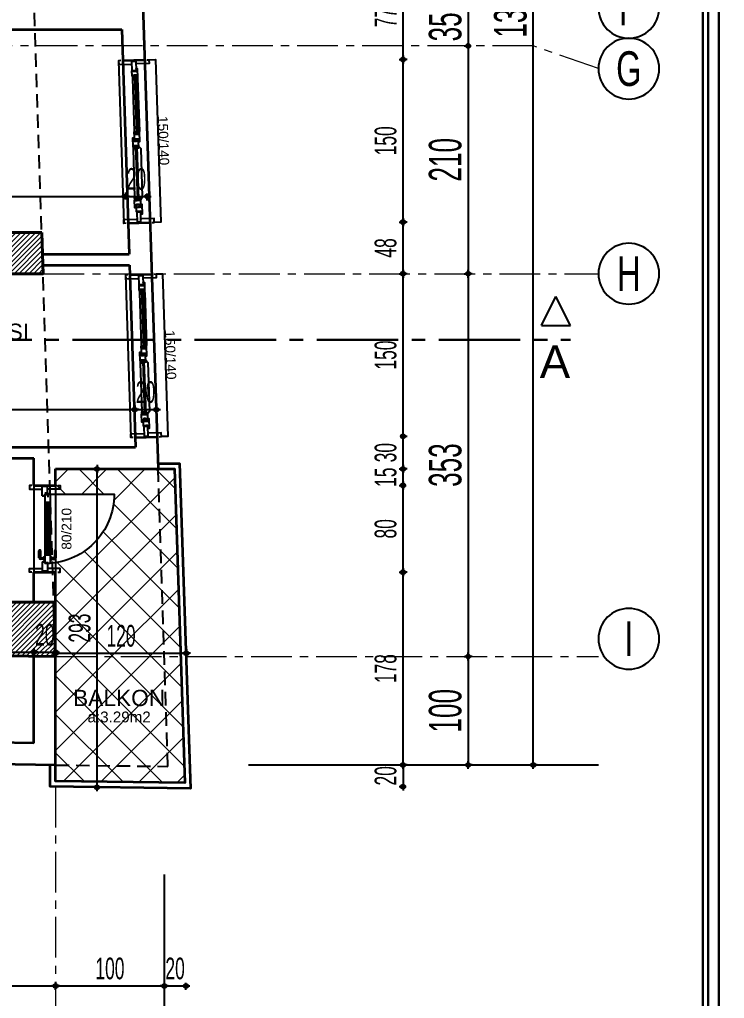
# Model space of a CAD drawing. Extents: x 386248 to 427517, y 4539405 to 4542296.
# Drawn here: x 397742 to 398391, y 4540018 to 4540920 of the extents above; entities that cross this region are included whole.
import ezdxf
from ezdxf.enums import TextEntityAlignment as Align

# ---------------------------------------------------------------- set-up
doc = ezdxf.new("R2010")
doc.units = 0
for name, pattern in [('CENTER', [2, 1.25, -0.25, 0.25, -0.25]), ('CENTER2', [1.125, 0.75, -0.125, 0.125, -0.125]), ('CENTERX2', [4, 2.5, -0.5, 0.5, -0.5]), ('DASHED2', [0.375, 0.25, -0.125]), ('DUZ', [0])]:
    doc.linetypes.add(name, pattern=pattern)
for name, color, linetype, lineweight in [('AKS', 251, 'CENTERX2', 20), ('AKS YAZISI', 4, 'Continuous', 25), ('ASIK', 3, 'Continuous', 20), ('DIŞ 2', 167, 'Continuous', 25), ('DUVAR', 4, 'Continuous', 35), ('GOR1', 51, 'Continuous', 25), ('kolon', 1, 'Continuous', 40), ('OLCU10', 2, 'Continuous', 25), ('tarama kolon', 8, 'Continuous', 13), ('tarama ıslak zemin', 216, 'Continuous', 9), ('YAZILAR', 1, 'Continuous', 30), ('ölçü20', 1, 'Continuous', 20)]:
    doc.layers.add(name, color=color, linetype=linetype, lineweight=lineweight)
for name, color, linetype in [('alan', 7, 'Continuous'), ('DIM', 7, 'Continuous'), ('duvar-kesim', 250, 'Continuous'), ('kapi', 16, 'Continuous'), ('kapi-yazi', 140, 'Continuous'), ('mahal', 7, 'Continuous'), ('penc-yazi', 7, 'Continuous'), ('pencere', 7, 'Continuous'), ('Standart', 7, 'Continuous'), ('Y-IMAR', 15, 'DUZ')]:
    doc.layers.add(name, color=color, linetype=linetype)
doc.styles.add('arial_1_18', font='arial.ttf', dxfattribs={"height": 0.2})
doc.styles.add('Dış Ölçü', font='', dxfattribs={"height": 12})
doc.styles.get("Standard").update_dxf_attribs({"font": 'arial.ttf'})
doc.styles.add('T', font='ISOt.shx', dxfattribs={"width": 0.6})
doc.styles.add('UNIV', font='', dxfattribs={"width": 0.7})
doc.styles.get('Dış Ölçü').set_extended_font_data('Arial')
doc.styles.get('UNIV').set_extended_font_data('Comic Sans MS')
doc.dimstyles.new('DOT2', dxfattribs={"dimtxt": 20, "dimasz": 0.7, "dimexe": 5, "dimexo": 5, "dimgap": 6, "dimtad": 1, "dimdec": 0, "dimdsep": 46, "dimtxsty": 'T', "dimblk1": 'SEL2', "dimblk2": 'SEL2', "dimsah": 1, "dimcen": 0, "dimse1": 1, "dimse2": 1, "dimclrd": 256, "dimclre": 256, "dimclrt": 256, "dimadec": 0, "dimazin": 0, "dimtfac": 1, "dimtdec": 0, "dimtix": 1, "dimtmove": 2, "dimatfit": 3, "dimldrblk": 'SEL2', "dimfxl": 1, "dimtolj": 1, "dimtzin": 0, "dimarcsym": 0})
pattern_1 = [(45, (170792.406, 4604203.09), (-17.6776695, 17.6776695), []), (135, (170792.406, 4604203.09), (-17.6776695, -17.6776695), [])]

# ---------------------------------------------------------------- blocks, each defined once
blk = doc.blocks.new('SEL2')
at = {"layer": 'OLCU10'}
for p, q in [((5.25, 0), (-5.25, 0)), ((0, 5.25), (0, -3.95))]:
    blk.add_line(p, q, dxfattribs=at)
blk.add_circle((0, 0), 2.75, dxfattribs=at)
blk = doc.blocks.new('*D2156')
at = {"layer": 'Defpoints', "color": 0}
for p in [(397754.78, 4540336.87), (397754.78, 4540316.5), (397378.73, 4540310.18)]:
    blk.add_point(p, dxfattribs=at)
at = {"layer": 'DIM', "lineweight": -2}
blk.add_line((397379.43, 4540336.87), (397754.08, 4540336.87), dxfattribs=at)
at = {"layer": 'DIM', "linetype": 'ByBlock', "lineweight": -2, "xscale": 0.7, "yscale": 0.7, "zscale": 0.7, "rotation": 180}
blk.add_blockref('SEL2', (397378.73, 4540336.87), dxfattribs=at)
at = {"layer": 'DIM', "linetype": 'ByBlock', "lineweight": -2, "xscale": 0.7, "yscale": 0.7, "zscale": 0.7}
blk.add_blockref('SEL2', (397754.78, 4540336.87), dxfattribs=at)
at = {"layer": 'DIM', "insert": (397566.76, 4540352.87), "char_height": 20, "attachment_point": 5, "style": 'T'}
blk.add_mtext('\\A1;376', dxfattribs=at)
blk = doc.blocks.new('*D2157')
at = {"layer": 'Defpoints', "color": 0}
for p in [(397774.78, 4540336.87), (397754.78, 4540316.5), (397774.78, 4540316.5)]:
    blk.add_point(p, dxfattribs=at)
at = {"layer": 'DIM', "lineweight": -2}
for p, q in [((397754.08, 4540336.87), (397753.38, 4540336.87)), ((397754.78, 4540336.87), (397774.78, 4540336.87)), ((397775.48, 4540336.87), (397776.18, 4540336.87))]:
    blk.add_line(p, q, dxfattribs=at)
at = {"layer": 'DIM', "linetype": 'ByBlock', "lineweight": -2, "xscale": 0.7, "yscale": 0.7, "zscale": 0.7}
blk.add_blockref('SEL2', (397754.78, 4540336.87), dxfattribs=at)
at = {"layer": 'DIM', "linetype": 'ByBlock', "lineweight": -2, "xscale": 0.7, "yscale": 0.7, "zscale": 0.7, "rotation": 180}
blk.add_blockref('SEL2', (397774.78, 4540336.87), dxfattribs=at)
at = {"layer": 'DIM', "insert": (397764.78, 4540352.87), "char_height": 20, "attachment_point": 5, "style": 'T'}
blk.add_mtext('\\A1;20', dxfattribs=at)
blk = doc.blocks.new('*D2191')
at = {"layer": 'Defpoints', "color": 0}
for p in [(397847.59, 4540560.48), (397847.59, 4540552.52), (397513.73, 4540525.76)]:
    blk.add_point(p, dxfattribs=at)
at = {"layer": 'DIM', "lineweight": -2}
blk.add_line((397514.43, 4540560.48), (397846.89, 4540560.48), dxfattribs=at)
at = {"layer": 'DIM', "linetype": 'ByBlock', "lineweight": -2, "xscale": 0.7, "yscale": 0.7, "zscale": 0.7, "rotation": 180}
blk.add_blockref('SEL2', (397513.73, 4540560.48), dxfattribs=at)
at = {"layer": 'DIM', "linetype": 'ByBlock', "lineweight": -2, "xscale": 0.7, "yscale": 0.7, "zscale": 0.7}
blk.add_blockref('SEL2', (397847.59, 4540560.48), dxfattribs=at)
at = {"layer": 'DIM', "insert": (397680.66, 4540576.48), "char_height": 20, "attachment_point": 5, "style": 'T'}
blk.add_mtext('\\A1;334', dxfattribs=at)
blk = doc.blocks.new('*D2192')
at = {"layer": 'Defpoints', "color": 0}
for p in [(397867.58, 4540560.48), (397847.59, 4540552.52), (397867.58, 4540553.17)]:
    blk.add_point(p, dxfattribs=at)
at = {"layer": 'DIM', "lineweight": -2}
for p, q in [((397846.89, 4540560.48), (397846.19, 4540560.48)), ((397847.59, 4540560.48), (397867.58, 4540560.48)), ((397868.28, 4540560.48), (397868.98, 4540560.48))]:
    blk.add_line(p, q, dxfattribs=at)
at = {"layer": 'DIM', "linetype": 'ByBlock', "lineweight": -2, "xscale": 0.7, "yscale": 0.7, "zscale": 0.7}
blk.add_blockref('SEL2', (397847.59, 4540560.48), dxfattribs=at)
at = {"layer": 'DIM', "linetype": 'ByBlock', "lineweight": -2, "xscale": 0.7, "yscale": 0.7, "zscale": 0.7, "rotation": 180}
blk.add_blockref('SEL2', (397867.58, 4540560.48), dxfattribs=at)
at = {"layer": 'DIM', "insert": (397857.58, 4540576.48), "char_height": 20, "attachment_point": 5, "style": 'T'}
blk.add_mtext('\\A1;20', dxfattribs=at)
blk = doc.blocks.new('*D2200')
at = {"layer": 'Defpoints', "color": 0}
for p in [(397895.25, 4540335.86), (397774.78, 4540316.5), (397895.25, 4540320.46)]:
    blk.add_point(p, dxfattribs=at)
at = {"layer": 'DIM', "lineweight": -2}
blk.add_line((397775.48, 4540335.86), (397894.55, 4540335.86), dxfattribs=at)
at = {"layer": 'DIM', "linetype": 'ByBlock', "lineweight": -2, "xscale": 0.7, "yscale": 0.7, "zscale": 0.7}
blk.add_blockref('SEL2', (397895.25, 4540335.86), dxfattribs=at)
at = {"layer": 'DIM', "linetype": 'ByBlock', "lineweight": -2, "xscale": 0.7, "yscale": 0.7, "zscale": 0.7, "rotation": 180}
blk.add_blockref('SEL2', (397774.78, 4540335.86), dxfattribs=at)
at = {"layer": 'DIM', "insert": (397835.01, 4540351.86), "char_height": 20, "attachment_point": 5, "style": 'T'}
blk.add_mtext('\\A1;120', dxfattribs=at)
blk = doc.blocks.new('*D2201')
at = {"layer": 'Defpoints', "color": 0}
for p in [(397812.96, 4540505.76), (397817.94, 4540505.76), (397817.94, 4540212.33)]:
    blk.add_point(p, dxfattribs=at)
at = {"layer": 'DIM', "lineweight": -2}
blk.add_line((397812.96, 4540213.03), (397812.96, 4540505.06), dxfattribs=at)
at = {"layer": 'DIM', "linetype": 'ByBlock', "lineweight": -2, "xscale": 0.7, "yscale": 0.7, "zscale": 0.7}
for p, rotation in [((397812.96, 4540505.76), 90), ((397812.96, 4540212.33), 270)]:
    blk.add_blockref('SEL2', p, dxfattribs=dict(at, rotation=rotation))
at = {"layer": 'DIM', "insert": (397796.96, 4540359.05), "char_height": 20, "attachment_point": 5, "rotation": 90, "style": 'T'}
blk.add_mtext('\\A1;293', dxfattribs=at)
blk = doc.blocks.new('fm-door1')
at = {"linetype": 'Continuous'}
for p, q in [((0, 2.5), (0, -2.5)), ((10, 2.5), (0, 2.5)), ((7.97, 3.18), (7.97, -0.03)), ((8.4, 2.76), (12.78, 2.76)), ((9, 5), (91, 5)), ((9, 5), (9, 3)), ((10, 3), (9, 3)), ((10, 3), (10, -0.5)), ((10, 3), (10, -0.5)), ((10, 0), (90, 0)), ((19, 5), (19, 0)), ((81, 5), (81, 0)), ((91, 3), (90, 3)), ((90, 3), (90, -0.5)), ((90, 2.5), (100, 2.5)), ((91, 5), (91, 3)), ((100, 2.5), (100, -2.5)), ((11, -2.5), (0, -2.5)), ((10, -0.5), (11, -0.5)), ((11, -0.5), (10, -0.5)), ((11, -0.5), (11, -2.5)), ((11, -2.5), (11, -0.5)), ((89, -2.5), (89, -0.5)), ((89, -0.5), (90, -0.5)), ((89, -2.5), (100, -2.5))]:
    blk.add_line(p, q, dxfattribs=at)
at = {"color": 8, "linetype": 'Continuous'}
for p, q in [((19, 3.5), (81, 3.5)), ((19, 1.5), (81, 1.5))]:
    blk.add_line(p, q, dxfattribs=at)
at = {"linetype": 'Continuous'}
for points in [[(85.76, 5.81), (85.76, 8.89, 0.414214), (84.24, 10.41), (75.86, 10.41, 1), (75.86, 8.89), (83.48, 8.89, -0.414214), (84.24, 8.13), (84.24, 5.81)], [(85.76, -0.81), (85.76, -3.89, -0.414214), (84.24, -5.41), (75.86, -5.41, -1), (75.86, -3.89), (83.48, -3.89, 0.414214), (84.24, -3.13), (84.24, -0.81)]]:
    blk.add_lwpolyline(points, format="xyb", dxfattribs=at)
for points in [[(86.9, 5), (86.9, 5.81), (83.1, 5.81), (83.1, 5)], [(86.9, 0), (86.9, -0.81), (83.1, -0.81), (83.1, 0)]]:
    blk.add_lwpolyline(points, dxfattribs=at)
blk.add_circle((8.4, 3.18), 0.426, dxfattribs=at)
blk = doc.blocks.new('*D2215')
at = {"layer": 'Defpoints', "color": 0}
for p in [(397403.73, 4540817.77), (397839.2, 4540807.26), (397839.2, 4540756.95)]:
    blk.add_point(p, dxfattribs=at)
at = {"layer": 'DIM', "lineweight": -2}
blk.add_line((397404.43, 4540756.95), (397838.5, 4540756.95), dxfattribs=at)
at = {"layer": 'DIM', "linetype": 'ByBlock', "lineweight": -2, "xscale": 0.7, "yscale": 0.7, "zscale": 0.7, "rotation": 180}
blk.add_blockref('SEL2', (397403.73, 4540756.95), dxfattribs=at)
at = {"layer": 'DIM', "linetype": 'ByBlock', "lineweight": -2, "xscale": 0.7, "yscale": 0.7, "zscale": 0.7}
blk.add_blockref('SEL2', (397839.2, 4540756.95), dxfattribs=at)
at = {"layer": 'DIM', "insert": (397621.47, 4540772.95), "char_height": 20, "attachment_point": 5, "style": 'T'}
blk.add_mtext('\\A1;435', dxfattribs=at)
blk = doc.blocks.new('*D2216')
at = {"layer": 'Defpoints', "color": 0}
for p in [(397839.2, 4540807.26), (397859.14, 4540756.95), (397859.14, 4540748.69)]:
    blk.add_point(p, dxfattribs=at)
at = {"layer": 'DIM', "lineweight": -2}
for p, q in [((397838.5, 4540756.95), (397837.8, 4540756.95)), ((397839.2, 4540756.95), (397859.14, 4540756.95)), ((397859.84, 4540756.95), (397860.54, 4540756.95))]:
    blk.add_line(p, q, dxfattribs=at)
at = {"layer": 'DIM', "linetype": 'ByBlock', "lineweight": -2, "xscale": 0.7, "yscale": 0.7, "zscale": 0.7}
blk.add_blockref('SEL2', (397839.2, 4540756.95), dxfattribs=at)
at = {"layer": 'DIM', "linetype": 'ByBlock', "lineweight": -2, "xscale": 0.7, "yscale": 0.7, "zscale": 0.7, "rotation": 180}
blk.add_blockref('SEL2', (397859.14, 4540756.95), dxfattribs=at)
at = {"layer": 'DIM', "insert": (397849.17, 4540772.95), "char_height": 20, "attachment_point": 5, "style": 'T'}
blk.add_mtext('\\A1;20', dxfattribs=at)
blk = doc.blocks.new('fm-win2')
at = {"color": 8, "linetype": 'Continuous'}
for p, q in [((11, 1.37), (11, 0.17)), ((11, 1.37), (54.25, 1.37)), ((11, 0.17), (54.25, 0.17)), ((12, 1.37), (12, 0.17)), ((12.75, 3), (52.5, 3)), ((53.25, 1.37), (53.25, 0.17)), ((54.25, 1.37), (54.25, 0.17)), ((63.85, 0.28), (63.85, -0.92)), ((63.85, 0.28), (103.15, 0.28)), ((64.85, 0.28), (64.85, -0.92)), ((102.15, 0.28), (102.15, -0.92)), ((103.15, 0.28), (103.15, -0.92)), ((12.85, -1.85), (52.3, -1.85)), ((63.85, -0.92), (103.15, -0.92)), ((65.4, -3.35), (101.6, -3.35))]:
    blk.add_line(p, q, dxfattribs=at)
at = {"linetype": 'Continuous'}
for points in [[(7, -1.75), (0, -1.75), (0, 1.75), (7, 1.75)], [(7.5, -1.7), (7.5, -0.1), (7.2, -0.1), (7.2, 0.2), (7.5, 0.2), (7.5, 0.7), (7.2, 0.7), (7.2, 1), (7.5, 1), (7.5, 2), (6.16, 2), (6.16, 2.7), (5.65, 2.7), (5.51, 2), (5.2, 2), (5.4, 3), (12.5, 3), (12.7, 2), (12.39, 2), (12.25, 2.7), (11.74, 2.7), (11.74, 2), (10.5, 2), (10.5, 1), (10.8, 1), (10.8, 0.7), (10.5, 0.7), (10.5, 0.2), (10.8, 0.2), (10.8, -0.1), (10.5, -0.1), (10.5, -1.7), (10.8, -1.7), (10.8, -2), (7.2, -2), (7.2, -1.7)], [(58, 2), (59.24, 2), (59.24, 2.7), (59.75, 2.7), (59.89, 2), (60.2, 2), (60, 3), (52.75, 3), (52.55, 2), (52.86, 2), (53, 2.7), (53.51, 2.7), (53.51, 2), (54.75, 2), (54.75, 1), (54.45, 1), (54.45, 0.7), (54.75, 0.7), (54.75, 0.2), (54.45, 0.2), (54.45, -0.1), (54.75, -0.1), (54.75, -1.69), (54.45, -1.69), (54.45, -2), (58.3, -2), (58.3, -1.69), (58, -1.69), (58, -0.1), (58.3, -0.1), (58.3, 0.2), (58, 0.2), (58, 0.7), (58.3, 0.7), (58.3, 1), (58, 1)], [(63.05, -1.25), (63.05, 0.9), (63.89, 0.9), (63.89, 1.6), (64.4, 1.6), (64.54, 0.9), (64.85, 0.9), (64.65, 1.9), (59.75, 1.9), (59.75, 1.6), (59.85, 1.6), (59.85, 0.8), (59.05, 0.8), (59.05, -0.2), (60.05, -0.2), (60.05, -1.75), (59.05, -1.75), (59.05, -2.25), (57.5, -2.25), (57.5, -3.5), (63.35, -3.5), (63.35, -3.2), (63.05, -3.2), (63.05, -1.4), (63.35, -1.4), (63.35, -1.25)], [(103.95, -1.4), (103.65, -1.4), (103.65, -1.25), (103.95, -1.25), (103.95, 0.9), (103.11, 0.9), (103.11, 1.6), (102.6, 1.6), (102.46, 0.9), (102.15, 0.9), (102.35, 1.9), (107.25, 1.9), (107.25, 1.6), (107.15, 1.6), (107.15, 0.8), (107.95, 0.8), (107.95, -0.2), (106.95, -0.2), (106.95, -1.75), (107.95, -1.75), (107.95, -2.25), (109.5, -2.25), (109.5, -3.5), (103.65, -3.5), (103.65, -3.2), (103.95, -3.2)], [(109, 0.7), (108.7, 0.7), (108.7, 1), (109, 1), (109, 2), (107.76, 2), (107.76, 2.7), (107.25, 2.7), (107.11, 2), (106.8, 2), (107, 3), (114.35, 3), (114.55, 2), (114.24, 2), (114.1, 2.7), (113.59, 2.7), (113.59, 2), (112.25, 2), (112.25, 1), (112.55, 1), (112.55, 0.7), (112.25, 0.7), (112.25, 0.2), (112.55, 0.2), (112.55, -0.1), (112.25, -0.1), (112.25, -1.69), (112.55, -1.69), (112.55, -2), (108.7, -2), (108.7, -1.69), (109, -1.69), (109, -0.1), (108.7, -0.1), (108.7, 0.2), (109, 0.2)], [(113, -1.75), (120, -1.75), (120, 1.75), (113, 1.75)]]:
    blk.add_lwpolyline(points, close=True, dxfattribs=at)
at = {"color": 8, "linetype": 'Continuous'}
blk.add_lwpolyline([(63.45, 1.9), (65.25, 3.7), (101.75, 3.7), (103.55, 1.9)], dxfattribs=at)
for points in [[(10.9, -1.35), (10.9, -1.85), (12.6, -1.85), (12.6, -0.45), (12.3, -0.45), (12.3, -0.95), (11.8, -0.95), (11.8, -0.45), (11.5, -0.45), (11.5, -1.05), (10.7, -1.05), (10.7, -0.45), (10.6, -0.45), (10.6, -1.35)], [(54.35, -1.35), (54.35, -1.85), (52.65, -1.85), (52.65, -0.45), (52.95, -0.45), (52.95, -0.95), (53.45, -0.95), (53.45, -0.45), (53.75, -0.45), (53.75, -1.05), (54.55, -1.05), (54.55, -0.45), (54.65, -0.45), (54.65, -1.35)], [(63.15, -2.45), (63.45, -2.45), (63.45, -3.35), (65.15, -3.35), (65.15, -1.55), (64.85, -1.55), (64.85, -2.05), (64.35, -2.05), (64.35, -1.55), (64.05, -1.55), (64.05, -2.15), (63.25, -2.15), (63.25, -1.55), (63.15, -1.55)], [(103.85, -2.45), (103.55, -2.45), (103.55, -3.35), (101.85, -3.35), (101.85, -1.55), (102.15, -1.55), (102.15, -2.05), (102.65, -2.05), (102.65, -1.55), (102.95, -1.55), (102.95, -2.15), (103.75, -2.15), (103.75, -1.55), (103.85, -1.55)]]:
    blk.add_lwpolyline(points, close=True, dxfattribs=at)
blk = doc.blocks.new('KOLONLAR 444')
at = {"layer": 'tarama kolon'}
h = blk.add_hatch(dxfattribs=at)
h.set_pattern_fill('ANSI31', color=256)
h.set_pattern_definition([(45, (2287.4398, -3197.0584), (-2.2450640303, 2.2450640303), [])])
h.paths.add_polyline_path([(397483.55, 4544385.72), (397513.55, 4544385.72), (397513.55, 4544325.72), (397483.55, 4544325.72)])
h.paths.add_polyline_path([(397798.09, 4544357.72), (397798.09, 4544337.72), (397798.09, 4544327.72), (397858.09, 4544327.72), (397857.1, 4544357.72)])
h.paths.add_polyline_path([(397123.55, 4544817.33), (397183.55, 4544817.33), (397183.55, 4544787.33), (397123.55, 4544787.33)])
h.paths.add_polyline_path([(397812.71, 4543913.72), (397812.71, 4543893.72), (397812.71, 4543875.72), (397872.97, 4543875.72), (397872.38, 4543893.72), (397871.72, 4543913.72)])
h.paths.add_polyline_path([(397834.59, 4543572.84), (397834.59, 4543523.46), (397884.59, 4543522.84), (397882.95, 4543572.84)])
h.paths.add_polyline_path([(396633.46, 4544777.33), (396633.46, 4544797.33), (396633.46, 4544817.33), (396573.46, 4544817.33), (396573.5, 4544797.33), (396573.54, 4544777.33)])
h.paths.add_polyline_path([(396625.99, 4543538.54), (396625.99, 4543589.16), (396575.89, 4543589.16), (396575.99, 4543539.16)])
h.paths.add_polyline_path([(397483.55, 4543935.72), (397513.55, 4543935.72), (397513.55, 4543875.72), (397483.55, 4543875.72)])
h.paths.add_polyline_path([(397123.55, 4543875.72), (397123.55, 4543905.72), (397183.55, 4543905.72), (397183.55, 4543875.72)])
h.paths.add_polyline_path([(397373.55, 4544180.72), (397348.55, 4544180.72), (397148.55, 4544180.72), (397148.55, 4544360.72), (397348.55, 4544360.72), (397373.55, 4544360.72), (397373.55, 4544385.72), (397123.55, 4544385.72), (397123.55, 4544155.72), (397123.55, 4544085.72), (397148.55, 4544085.72), (397148.55, 4544155.72), (397373.55, 4544155.72)])
h.paths.add_polyline_path([(397781.97, 4544817.33), (397781.97, 4544797.33), (397781.97, 4544777.33), (397843.29, 4544777.33), (397842.63, 4544797.33), (397841.97, 4544817.33)])
h.paths.add_polyline_path([(396574.84, 4544120.72), (396634.84, 4544120.72), (396634.84, 4544080.72), (396574.92, 4544080.72)])
h.paths.add_polyline_path([(397458.55, 4543528.15), (397458.55, 4543587.78), (397488.55, 4543587.78), (397488.55, 4543527.78)])
h.paths.add_polyline_path([(397453.55, 4544817.33), (397513.55, 4544817.33), (397513.55, 4544787.33), (397453.55, 4544787.33)])
h.paths.add_polyline_path([(397153.55, 4543605.72), (397133.55, 4543605.72), (397123.55, 4543605.72), (397123.55, 4543532.33), (397153.55, 4543531.96), (397153.55, 4543595.72)])
h.paths.add_polyline_path([(396634.04, 4544485.72), (396634.04, 4544505.72), (396634.04, 4544515.72), (396633.46, 4544525.72), (396613.46, 4544525.72), (396574.04, 4544525.72), (396574.12, 4544485.72)])
at = {"layer": 'kolon'}
for points in [[(397871.72, 4543913.72), (397812.71, 4543913.72), (397812.71, 4543893.72), (397812.71, 4543875.72), (397872.97, 4543875.72), (397872.38, 4543893.72)], [(397834.59, 4543572.84), (397834.59, 4543523.46), (397884.59, 4543522.84), (397882.95, 4543572.84)]]:
    blk.add_lwpolyline(points, close=True, dxfattribs=at)
blk = doc.blocks.new('AKS-NO')
blk.add_circle((0, 0), 35)
at = {"color": 7, "style": 'UNIV', "width": 0.7}
blk.add_attdef('AKS-NO', text='', height=40, dxfattribs=at).set_placement((0, 0), align=Align.MIDDLE)
blk = doc.blocks.new('*D2451')
at = {"layer": 'Defpoints', "color": 0}
for p in [(397641.37, 4540224.54), (397774.78, 4540171.66), (397774.78, 4540029.21)]:
    blk.add_point(p, dxfattribs=at)
at = {"layer": 'ölçü20', "lineweight": -2}
blk.add_line((397642.07, 4540029.21), (397774.08, 4540029.21), dxfattribs=at)
at = {"layer": 'ölçü20', "linetype": 'ByBlock', "lineweight": -2, "xscale": 0.7, "yscale": 0.7, "zscale": 0.7}
blk.add_blockref('SEL2', (397774.78, 4540029.21), dxfattribs=at)
at = {"layer": 'ölçü20', "linetype": 'ByBlock', "lineweight": -2, "xscale": 0.7, "yscale": 0.7, "zscale": 0.7, "rotation": 180}
blk.add_blockref('SEL2', (397641.37, 4540029.21), dxfattribs=at)
at = {"layer": 'ölçü20', "insert": (397708.08, 4540045.21), "char_height": 20, "attachment_point": 5, "style": 'T'}
blk.add_mtext('\\A1;133', dxfattribs=at)
blk = doc.blocks.new('*D2452')
at = {"layer": 'Defpoints', "color": 0}
for p in [(397774.78, 4540171.66), (397874.78, 4540065.03), (397874.78, 4540029.21)]:
    blk.add_point(p, dxfattribs=at)
at = {"layer": 'ölçü20', "lineweight": -2}
blk.add_line((397775.48, 4540029.21), (397874.08, 4540029.21), dxfattribs=at)
at = {"layer": 'ölçü20', "linetype": 'ByBlock', "lineweight": -2, "xscale": 0.7, "yscale": 0.7, "zscale": 0.7}
blk.add_blockref('SEL2', (397874.78, 4540029.21), dxfattribs=at)
at = {"layer": 'ölçü20', "linetype": 'ByBlock', "lineweight": -2, "xscale": 0.7, "yscale": 0.7, "zscale": 0.7, "rotation": 180}
blk.add_blockref('SEL2', (397774.78, 4540029.21), dxfattribs=at)
at = {"layer": 'ölçü20', "insert": (397824.78, 4540045.21), "char_height": 20, "attachment_point": 5, "style": 'T'}
blk.add_mtext('\\A1;100', dxfattribs=at)
blk = doc.blocks.new('*D2453')
at = {"layer": 'Defpoints', "color": 0}
for p in [(397894.84, 4540211.32), (397874.78, 4540065.03), (397894.84, 4540029.21)]:
    blk.add_point(p, dxfattribs=at)
at = {"layer": 'ölçü20', "lineweight": -2}
for p, q in [((397874.08, 4540029.21), (397873.38, 4540029.21)), ((397874.78, 4540029.21), (397894.84, 4540029.21)), ((397895.54, 4540029.21), (397896.24, 4540029.21))]:
    blk.add_line(p, q, dxfattribs=at)
at = {"layer": 'ölçü20', "linetype": 'ByBlock', "lineweight": -2, "xscale": 0.7, "yscale": 0.7, "zscale": 0.7}
blk.add_blockref('SEL2', (397874.78, 4540029.21), dxfattribs=at)
at = {"layer": 'ölçü20', "linetype": 'ByBlock', "lineweight": -2, "xscale": 0.7, "yscale": 0.7, "zscale": 0.7, "rotation": 180}
blk.add_blockref('SEL2', (397894.84, 4540029.21), dxfattribs=at)
at = {"layer": 'ölçü20', "insert": (397884.81, 4540045.21), "char_height": 20, "attachment_point": 5, "style": 'T'}
blk.add_mtext('\\A1;20', dxfattribs=at)
blk = doc.blocks.new('*D2455')
at = {"layer": 'Defpoints', "color": 0}
for p in [(398214.78, 4541627.38), (398214.78, 4541627.38), (398274.78, 4540232.88)]:
    blk.add_point(p, dxfattribs=at)
at = {"layer": 'DIŞ 2', "lineweight": -2}
blk.add_line((398214.78, 4540233.58), (398214.78, 4541626.68), dxfattribs=at)
at = {"layer": 'DIŞ 2', "linetype": 'ByBlock', "lineweight": -2, "xscale": 0.7, "yscale": 0.7, "zscale": 0.7}
for p, rotation in [((398214.78, 4541627.38), 90), ((398214.78, 4540232.88), 270)]:
    blk.add_blockref('SEL2', p, dxfattribs=dict(at, rotation=rotation))
at = {"layer": 'DIŞ 2', "insert": (398193.78, 4540930.13), "char_height": 30, "attachment_point": 5, "rotation": 90, "style": 'T'}
blk.add_mtext('\\A1;1394', dxfattribs=at)
blk = doc.blocks.new('*D2461')
at = {"layer": 'ASIK', "lineweight": -2}
for p, q in [((398154.78, 4540931.46), (398154.78, 4540932.16)), ((398154.78, 4540930.76), (398154.78, 4540895.76)), ((398154.78, 4540895.06), (398154.78, 4540894.36))]:
    blk.add_line(p, q, dxfattribs=at)
at = {"layer": 'Defpoints', "color": 0}
for p in [(398114.78, 4540930.76), (398130.75, 4540895.76), (398154.78, 4540895.76)]:
    blk.add_point(p, dxfattribs=at)
at = {"layer": 'ASIK', "linetype": 'ByBlock', "lineweight": -2, "xscale": 0.7, "yscale": 0.7, "zscale": 0.7}
for p, rotation in [((398154.78, 4540930.76), 270), ((398154.78, 4540895.76), 90)]:
    blk.add_blockref('SEL2', p, dxfattribs=dict(at, rotation=rotation))
at = {"layer": 'ASIK', "insert": (398133.78, 4540913.26), "char_height": 30, "attachment_point": 5, "rotation": 90, "style": 'T'}
blk.add_mtext('\\A1;35', dxfattribs=at)
blk = doc.blocks.new('*D2462')
at = {"layer": 'ASIK', "lineweight": -2}
blk.add_line((398154.78, 4540895.06), (398154.78, 4540686.46), dxfattribs=at)
at = {"layer": 'Defpoints', "color": 0}
for p in [(398130.75, 4540895.76), (398130.75, 4540685.76), (398154.78, 4540685.76)]:
    blk.add_point(p, dxfattribs=at)
at = {"layer": 'ASIK', "linetype": 'ByBlock', "lineweight": -2, "xscale": 0.7, "yscale": 0.7, "zscale": 0.7}
for p, rotation in [((398154.78, 4540895.76), 90), ((398154.78, 4540685.76), 270)]:
    blk.add_blockref('SEL2', p, dxfattribs=dict(at, rotation=rotation))
at = {"layer": 'ASIK', "insert": (398133.78, 4540790.76), "char_height": 30, "attachment_point": 5, "rotation": 90, "style": 'T'}
blk.add_mtext('\\A1;210', dxfattribs=at)
blk = doc.blocks.new('*D2463')
at = {"layer": 'ASIK', "lineweight": -2}
blk.add_line((398154.78, 4540685.06), (398154.78, 4540333.58), dxfattribs=at)
at = {"layer": 'Defpoints', "color": 0}
for p in [(398130.75, 4540685.76), (398130.75, 4540332.88), (398154.78, 4540332.88)]:
    blk.add_point(p, dxfattribs=at)
at = {"layer": 'ASIK', "linetype": 'ByBlock', "lineweight": -2, "xscale": 0.7, "yscale": 0.7, "zscale": 0.7}
for p, rotation in [((398154.78, 4540685.76), 90), ((398154.78, 4540332.88), 270)]:
    blk.add_blockref('SEL2', p, dxfattribs=dict(at, rotation=rotation))
at = {"layer": 'ASIK', "insert": (398133.78, 4540509.32), "char_height": 30, "attachment_point": 5, "rotation": 90, "style": 'T'}
blk.add_mtext('\\A1;353', dxfattribs=at)
blk = doc.blocks.new('*D2464')
at = {"layer": 'Defpoints', "color": 0}
for p in [(398130.75, 4540332.88), (398130.75, 4540232.88), (398154.78, 4540232.88)]:
    blk.add_point(p, dxfattribs=at)
at = {"layer": 'GOR1', "lineweight": -2}
blk.add_line((398154.78, 4540332.18), (398154.78, 4540233.58), dxfattribs=at)
at = {"layer": 'GOR1', "linetype": 'ByBlock', "lineweight": -2, "xscale": 0.7, "yscale": 0.7, "zscale": 0.7}
for p, rotation in [((398154.78, 4540332.88), 90), ((398154.78, 4540232.88), 270)]:
    blk.add_blockref('SEL2', p, dxfattribs=dict(at, rotation=rotation))
at = {"layer": 'GOR1', "insert": (398133.78, 4540282.88), "char_height": 30, "attachment_point": 5, "rotation": 90, "style": 'T'}
blk.add_mtext('\\A1;100', dxfattribs=at)
blk = doc.blocks.new('*D2467')
at = {"layer": 'Defpoints', "color": 0}
for p in [(398094.78, 4540232.88), (398094.78, 4540212.91), (398094.78, 4540212.91)]:
    blk.add_point(p, dxfattribs=at)
at = {"layer": 'ölçü20', "lineweight": -2}
for p, q in [((398094.78, 4540233.58), (398094.78, 4540234.28)), ((398094.78, 4540232.88), (398094.78, 4540212.91)), ((398094.78, 4540212.21), (398094.78, 4540211.51))]:
    blk.add_line(p, q, dxfattribs=at)
at = {"layer": 'ölçü20', "linetype": 'ByBlock', "lineweight": -2, "xscale": 0.7, "yscale": 0.7, "zscale": 0.7}
for p, rotation in [((398094.78, 4540232.88), 270), ((398094.78, 4540212.91), 90)]:
    blk.add_blockref('SEL2', p, dxfattribs=dict(at, rotation=rotation))
at = {"layer": 'ölçü20', "insert": (398078.78, 4540222.9), "char_height": 20, "attachment_point": 5, "rotation": 90, "style": 'T'}
blk.add_mtext('\\A1;20', dxfattribs=at)
blk = doc.blocks.new('*D2468')
at = {"layer": 'Defpoints', "color": 0}
for p in [(397774.78, 4540410.58), (398094.78, 4540410.58), (398052.32, 4540232.88)]:
    blk.add_point(p, dxfattribs=at)
at = {"layer": 'ölçü20', "lineweight": -2}
blk.add_line((398094.78, 4540233.58), (398094.78, 4540409.88), dxfattribs=at)
at = {"layer": 'ölçü20', "linetype": 'ByBlock', "lineweight": -2, "xscale": 0.7, "yscale": 0.7, "zscale": 0.7}
for p, rotation in [((398094.78, 4540410.58), 90), ((398094.78, 4540232.88), 270)]:
    blk.add_blockref('SEL2', p, dxfattribs=dict(at, rotation=rotation))
at = {"layer": 'ölçü20', "insert": (398078.78, 4540321.73), "char_height": 20, "attachment_point": 5, "rotation": 90, "style": 'T'}
blk.add_mtext('\\A1;178', dxfattribs=at)
blk = doc.blocks.new('*D2469')
at = {"layer": 'Defpoints', "color": 0}
for p in [(397774.78, 4540490.58), (398094.78, 4540490.58), (397774.78, 4540410.58)]:
    blk.add_point(p, dxfattribs=at)
at = {"layer": 'ölçü20', "lineweight": -2}
blk.add_line((398094.78, 4540411.28), (398094.78, 4540489.88), dxfattribs=at)
at = {"layer": 'ölçü20', "linetype": 'ByBlock', "lineweight": -2, "xscale": 0.7, "yscale": 0.7, "zscale": 0.7}
for p, rotation in [((398094.78, 4540490.58), 90), ((398094.78, 4540410.58), 270)]:
    blk.add_blockref('SEL2', p, dxfattribs=dict(at, rotation=rotation))
at = {"layer": 'ölçü20', "insert": (398078.78, 4540450.58), "char_height": 20, "attachment_point": 5, "rotation": 90, "style": 'T'}
blk.add_mtext('\\A1;80', dxfattribs=at)
blk = doc.blocks.new('*D2470')
at = {"layer": 'Defpoints', "color": 0}
for p in [(397859.16, 4540505.76), (398094.78, 4540505.76), (397774.78, 4540490.58)]:
    blk.add_point(p, dxfattribs=at)
at = {"layer": 'ölçü20', "lineweight": -2}
for p, q in [((398094.78, 4540506.46), (398094.78, 4540507.16)), ((398094.78, 4540490.58), (398094.78, 4540505.76)), ((398094.78, 4540489.88), (398094.78, 4540489.18))]:
    blk.add_line(p, q, dxfattribs=at)
at = {"layer": 'ölçü20', "linetype": 'ByBlock', "lineweight": -2, "xscale": 0.7, "yscale": 0.7, "zscale": 0.7}
for p, rotation in [((398094.78, 4540505.76), 270), ((398094.78, 4540490.58), 90)]:
    blk.add_blockref('SEL2', p, dxfattribs=dict(at, rotation=rotation))
at = {"layer": 'ölçü20', "insert": (398078.78, 4540498.17), "char_height": 20, "attachment_point": 5, "rotation": 90, "style": 'T'}
blk.add_mtext('\\A1;15', dxfattribs=at)
blk = doc.blocks.new('*D2471')
at = {"layer": 'Defpoints', "color": 0}
for p in [(397878.16, 4540535.79), (398094.78, 4540535.79), (397859.16, 4540505.76)]:
    blk.add_point(p, dxfattribs=at)
at = {"layer": 'ölçü20', "lineweight": -2}
for p, q in [((398094.78, 4540536.49), (398094.78, 4540537.19)), ((398094.78, 4540505.76), (398094.78, 4540535.79)), ((398094.78, 4540505.06), (398094.78, 4540504.36))]:
    blk.add_line(p, q, dxfattribs=at)
at = {"layer": 'ölçü20', "linetype": 'ByBlock', "lineweight": -2, "xscale": 0.7, "yscale": 0.7, "zscale": 0.7}
for p, rotation in [((398094.78, 4540535.79), 270), ((398094.78, 4540505.76), 90)]:
    blk.add_blockref('SEL2', p, dxfattribs=dict(at, rotation=rotation))
at = {"layer": 'ölçü20', "insert": (398078.78, 4540520.78), "char_height": 20, "attachment_point": 5, "rotation": 90, "style": 'T'}
blk.add_mtext('\\A1;30', dxfattribs=at)
blk = doc.blocks.new('*D2472')
at = {"layer": 'Defpoints', "color": 0}
for p in [(397873.22, 4540685.71), (398094.78, 4540685.71), (397878.16, 4540535.79)]:
    blk.add_point(p, dxfattribs=at)
at = {"layer": 'ölçü20', "lineweight": -2}
blk.add_line((398094.78, 4540536.49), (398094.78, 4540685.01), dxfattribs=at)
at = {"layer": 'ölçü20', "linetype": 'ByBlock', "lineweight": -2, "xscale": 0.7, "yscale": 0.7, "zscale": 0.7}
for p, rotation in [((398094.78, 4540685.71), 90), ((398094.78, 4540535.79), 270)]:
    blk.add_blockref('SEL2', p, dxfattribs=dict(at, rotation=rotation))
at = {"layer": 'ölçü20', "insert": (398078.78, 4540610.75), "char_height": 20, "attachment_point": 5, "rotation": 90, "style": 'T'}
blk.add_mtext('\\A1;150', dxfattribs=at)
blk = doc.blocks.new('*D2473')
at = {"layer": 'Defpoints', "color": 0}
for p in [(397871.65, 4540733.29), (398094.78, 4540733.29), (397873.22, 4540685.71)]:
    blk.add_point(p, dxfattribs=at)
at = {"layer": 'ölçü20', "lineweight": -2}
blk.add_line((398094.78, 4540686.41), (398094.78, 4540732.59), dxfattribs=at)
at = {"layer": 'ölçü20', "linetype": 'ByBlock', "lineweight": -2, "xscale": 0.7, "yscale": 0.7, "zscale": 0.7}
for p, rotation in [((398094.78, 4540733.29), 90), ((398094.78, 4540685.71), 270)]:
    blk.add_blockref('SEL2', p, dxfattribs=dict(at, rotation=rotation))
at = {"layer": 'ölçü20', "insert": (398078.78, 4540709.5), "char_height": 20, "attachment_point": 5, "rotation": 90, "style": 'T'}
blk.add_mtext('\\A1;48', dxfattribs=at)
blk = doc.blocks.new('*D2474')
at = {"layer": 'Defpoints', "color": 0}
for p in [(397866.72, 4540883.21), (398094.78, 4540883.21), (397871.65, 4540733.29)]:
    blk.add_point(p, dxfattribs=at)
at = {"layer": 'ölçü20', "lineweight": -2}
blk.add_line((398094.78, 4540733.99), (398094.78, 4540882.51), dxfattribs=at)
at = {"layer": 'ölçü20', "linetype": 'ByBlock', "lineweight": -2, "xscale": 0.7, "yscale": 0.7, "zscale": 0.7}
for p, rotation in [((398094.78, 4540883.21), 90), ((398094.78, 4540733.29), 270)]:
    blk.add_blockref('SEL2', p, dxfattribs=dict(at, rotation=rotation))
at = {"layer": 'ölçü20', "insert": (398078.78, 4540808.25), "char_height": 20, "attachment_point": 5, "rotation": 90, "style": 'T'}
blk.add_mtext('\\A1;150', dxfattribs=at)
blk = doc.blocks.new('*D2475')
at = {"layer": 'Defpoints', "color": 0}
for p in [(397864.18, 4540960.29), (398094.78, 4540960.29), (397866.72, 4540883.21)]:
    blk.add_point(p, dxfattribs=at)
at = {"layer": 'ölçü20', "lineweight": -2}
blk.add_line((398094.78, 4540883.91), (398094.78, 4540959.59), dxfattribs=at)
at = {"layer": 'ölçü20', "linetype": 'ByBlock', "lineweight": -2, "xscale": 0.7, "yscale": 0.7, "zscale": 0.7}
for p, rotation in [((398094.78, 4540960.29), 90), ((398094.78, 4540883.21), 270)]:
    blk.add_blockref('SEL2', p, dxfattribs=dict(at, rotation=rotation))
at = {"layer": 'ölçü20', "insert": (398078.78, 4540921.75), "char_height": 20, "attachment_point": 5, "rotation": 90, "style": 'T'}
blk.add_mtext('\\A1;77', dxfattribs=at)
blk = doc.blocks.new('G$C5DD4B624')
at = {"layer": 'Standart', "color": 2, "linetype": 'Continuous', "lineweight": -3, "ltscale": 100}
for points in [[(1992.95, 871.73), (2006.29, 898.4)], [(2019.62, 871.73), (2006.29, 898.4)], [(1992.95, 871.73), (2019.62, 871.73)]]:
    blk.add_lwpolyline(points, dxfattribs=at)
at = {"layer": 'Standart', "color": 2, "linetype": 'CENTER2', "lineweight": 30, "ltscale": 100}
blk.add_lwpolyline([(-239.11, 858.4), (2019.62, 858.4)], dxfattribs=at)
at = {"layer": 'Standart', "color": 51, "linetype": 'Continuous', "lineweight": -3, "ltscale": 100, "style": 'arial_1_18'}
blk.add_text('A', height=30, dxfattribs=at).set_placement((1991.36, 823.4))

msp = doc.modelspace()

# ---------------------------------------------------------------- hatches: boundary and pattern name
at = {"layer": 'tarama ıslak zemin'}
h = msp.add_hatch(dxfattribs=at)
h.set_pattern_fill('ANSI37', color=251, scale=200, angle=180, style=0)
h.set_pattern_definition(pattern_1)
h.paths.add_polyline_path([(397889.84, 4540332.881), (397884.147, 4540505.762), (397869.139, 4540505.762), (397874.832, 4540332.881)])
h.paths.add_polyline_path([(397869.139, 4540505.762), (397774.777, 4540505.762), (397774.777, 4540490.583), (397774.777, 4540487.083), (397774.777, 4540482.583), (397828.777, 4540482.583, -0.3689725), (397774.777, 4540419.369), (397774.777, 4540414.083), (397774.777, 4540410.583), (397774.777, 4540332.881), (397874.832, 4540332.881)])
h.paths.add_polyline_path([(397815.729, 4540371.863), (397854.3, 4540371.863), (397854.3, 4540331.863), (397815.729, 4540331.863)], flags=9)
h.paths.add_polyline_path([(397776.963, 4540338.619), (397776.963, 4540379.476), (397816.963, 4540379.476), (397816.963, 4540338.619)], flags=24)
h = msp.add_hatch(dxfattribs=at)
h.set_pattern_fill('ANSI37', color=251, scale=200, angle=180, style=0)
h.set_pattern_definition(pattern_1)
h.paths.add_polyline_path([(397874.832, 4540332.881), (397878.167, 4540231.583), (397774.777, 4540232.873), (397774.777, 4540217.872), (397893.676, 4540216.388), (397889.84, 4540332.881)])
h.paths.add_polyline_path([(397774.777, 4540232.873), (397878.167, 4540231.583), (397874.832, 4540332.881), (397774.777, 4540332.881)])
h.paths.add_polyline_path([(397802.124, 4540284.71), (397864.13, 4540284.71), (397864.13, 4540269.492), (397802.124, 4540269.492)], flags=24)
h.paths.add_polyline_path([(397788.519, 4540306.185), (397877.782, 4540306.185), (397877.782, 4540283.163), (397788.519, 4540283.163)], flags=24)

# ---------------------------------------------------------------- linework, layer by layer
at = {"layer": 'AKS', "linetype": 'CENTER', "ltscale": 30}
for p, q in [((395963.648, 4540685.762), (398274.777, 4540685.762)), ((397774.777, 4540332.881), (397774.777, 4539849.21)), ((397774.777, 4540332.881), (398274.777, 4540332.881))]:
    msp.add_line(p, q, dxfattribs=at)
msp.add_lwpolyline([(398274.777, 4540874.762), (398214.777, 4540895.762), (396023.648, 4540895.762), (395963.648, 4540874.762)], dxfattribs=at)
at = {"layer": 'DUVAR'}
for p, q in [((397832.208, 4541627.375), (397869.139, 4540505.762)), ((397403.733, 4540910.762), (397835.793, 4540910.762)), ((397835.793, 4540910.762), (397842.609, 4540703.762)), ((397836.733, 4540882.222), (397856.722, 4540882.88)), ((397841.669, 4540732.303), (397861.658, 4540732.961)), ((397762.566, 4540703.762), (397842.609, 4540703.762)), ((397762.895, 4540693.762), (397842.938, 4540693.762)), ((397842.938, 4540693.762), (397848.47, 4540525.762)), ((397843.236, 4540684.722), (397863.225, 4540685.38)), ((397848.172, 4540534.803), (397868.161, 4540535.461)), ((397484.592, 4540525.762), (397848.47, 4540525.762)), ((397484.592, 4540515.762), (397754.777, 4540515.762)), ((397754.777, 4540490.583), (397754.777, 4540515.762)), ((397774.777, 4540505.762), (397869.139, 4540505.762)), ((397774.777, 4540490.583), (397774.777, 4540505.762)), ((397754.777, 4540490.583), (397774.777, 4540490.583)), ((397754.777, 4540382.881), (397754.777, 4540410.583)), ((397754.777, 4540410.583), (397774.777, 4540410.583)), ((397774.777, 4540232.873), (397774.777, 4540410.583)), ((397754.777, 4540253.124), (397754.777, 4540333.13)), ((397754.777, 4540253.124), (397334.303, 4540258.371)), ((397774.777, 4540232.873), (397334.053, 4540238.373))]:
    msp.add_line(p, q, dxfattribs=at)
at = {"layer": 'DUVAR', "linetype": 'ByBlock'}
for p, q in [((397836.733, 4540882.222), (397856.722, 4540882.88)), ((397841.669, 4540732.303), (397861.658, 4540732.961)), ((397843.236, 4540684.722), (397863.225, 4540685.38)), ((397848.172, 4540534.803), (397868.161, 4540535.461))]:
    msp.add_line(p, q, dxfattribs=at)
at = {"layer": 'DUVAR'}
for points in [[(397869.139, 4540510.762), (397888.985, 4540510.762), (397898.845, 4540211.323), (397769.777, 4540212.934), (397769.777, 4540232.873)], [(397869.139, 4540505.762), (397884.147, 4540505.762), (397893.676, 4540216.388), (397774.777, 4540217.872), (397774.777, 4540232.873)]]:
    msp.add_lwpolyline(points, dxfattribs=at)
at = {"layer": 'duvar-kesim', "linetype": 'ByBlock'}
for p, q in [((397836.733, 4540882.222), (397841.669, 4540732.303)), ((397856.722, 4540882.88), (397861.658, 4540732.961)), ((397843.236, 4540684.722), (397848.172, 4540534.803)), ((397863.225, 4540685.38), (397868.161, 4540535.461))]:
    msp.add_line(p, q, dxfattribs=at)
at = {"layer": 'duvar-kesim'}
for p, q in [((397754.777, 4540490.583), (397754.777, 4540410.583)), ((397774.777, 4540490.583), (397774.777, 4540410.583))]:
    msp.add_line(p, q, dxfattribs=at)
at = {"layer": 'GOR1'}
for p, q in [((397952.318, 4540232.881), (398274.777, 4540232.881)), ((397874.777, 4540131.959), (397874.777, 4539849.21))]:
    msp.add_line(p, q, dxfattribs=at)
at = {"layer": 'kapi'}
for points in [[(397752.777, 4540490.583), (397750.777, 4540490.583), (397750.777, 4540487.083), (397762.277, 4540487.083)], [(397776.777, 4540490.583), (397778.777, 4540490.583), (397778.777, 4540487.083), (397767.277, 4540487.083)], [(397752.777, 4540410.583), (397750.777, 4540410.583), (397750.777, 4540414.083), (397762.277, 4540414.083)], [(397776.777, 4540410.583), (397778.777, 4540410.583), (397778.777, 4540414.083), (397767.277, 4540414.083)]]:
    msp.add_lwpolyline(points, dxfattribs=at)
msp.add_lwpolyline([(397764.777, 4540482.583), (397828.777, 4540482.583, -0.4142136), (397764.777, 4540418.583, -0.4142136)], format="xyb", dxfattribs=at)
at = {"layer": 'pencere', "linetype": 'ByBlock'}
for points in [[(397834.734, 4540882.156), (397832.735, 4540882.09), (397832.85, 4540878.592), (397844.344, 4540878.971)], [(397832.735, 4540882.09), (397837.671, 4540732.171)], [(397858.721, 4540882.946), (397860.72, 4540883.012), (397860.835, 4540879.514), (397849.341, 4540879.135)], [(397860.72, 4540883.012), (397866.717, 4540883.209), (397871.653, 4540733.29), (397865.656, 4540733.093)], [(397863.657, 4540733.027), (397865.656, 4540733.093), (397865.541, 4540736.591), (397854.047, 4540736.213)], [(397839.67, 4540732.237), (397837.671, 4540732.171), (397837.556, 4540735.67), (397849.05, 4540736.048)], [(397841.237, 4540684.656), (397839.238, 4540684.59), (397839.353, 4540681.092), (397850.847, 4540681.471)], [(397839.238, 4540684.59), (397844.174, 4540534.671)], [(397865.224, 4540685.446), (397867.223, 4540685.512), (397867.338, 4540682.014), (397855.844, 4540681.635)], [(397867.223, 4540685.512), (397873.22, 4540685.709), (397878.156, 4540535.79), (397872.159, 4540535.593)], [(397846.173, 4540534.737), (397844.174, 4540534.671), (397844.059, 4540538.17), (397855.553, 4540538.548)], [(397870.16, 4540535.527), (397872.159, 4540535.593), (397872.044, 4540539.091), (397860.55, 4540538.713)]]:
    msp.add_lwpolyline(points, dxfattribs=at)
at = {"layer": 'Y-IMAR', "linetype": 'DASHED2', "ltscale": 50}
msp.add_lwpolyline([(397732.154, 4541627.375), (396463.648, 4541627.375), (396466.174, 4540349.21), (397774.777, 4540332.881)], close=True, dxfattribs=at)
msp.add_lwpolyline([(397774.777, 4540232.873), (397878.167, 4540231.583), (397869.139, 4540505.762)], dxfattribs=at)
at = {"layer": 'YAZILAR', "color": 133, "ltscale": 5}
for points in [[(395846.649, 4542295.7), (398385.858, 4542295.7), (398385.858, 4539405.231), (395846.649, 4539405.231)], [(398385.858, 4542295.7), (400925.067, 4542295.7), (400925.067, 4539405.231), (398385.858, 4539405.231)], [(395856.649, 4542285.7), (398375.858, 4542285.7), (398375.858, 4539415.231), (395856.649, 4539415.231)], [(395861.649, 4542280.7), (398370.858, 4542280.7), (398370.858, 4539420.231), (395861.649, 4539420.231)]]:
    msp.add_lwpolyline(points, close=True, dxfattribs=at)

# ---------------------------------------------------------------- block references
at = {"layer": 'AKS YAZISI'}
ref = msp.add_blockref('AKS-NO', (398302.777, 4540930.762), dxfattribs=dict(at, xscale=-0.8000000000029103, yscale=0.8000000000029103, zscale=0.8, rotation=180.0000000005319))
ref.add_attrib('AKS-NO', 'F', dxfattribs={"layer": '0', "color": 7, "height": 32, "style": 'UNIV', "width": 0.7}).set_placement((398302.777, 4540930.762), align=Align.MIDDLE)
ref = msp.add_blockref('AKS-NO', (398302.777, 4540874.762), dxfattribs=dict(at, xscale=-0.8000000000029103, yscale=0.8000000000029103, zscale=0.8, rotation=180.0000000005319))
ref.add_attrib('AKS-NO', 'G', dxfattribs={"layer": '0', "color": 7, "height": 32, "style": 'UNIV', "width": 0.7}).set_placement((398302.777, 4540874.762), align=Align.MIDDLE)
ref = msp.add_blockref('AKS-NO', (398302.777, 4540685.762), dxfattribs=dict(at, xscale=-0.8000000000029103, yscale=0.8000000000029103, zscale=0.8, rotation=180.0000000005319))
ref.add_attrib('AKS-NO', 'H', dxfattribs={"layer": '0', "color": 7, "height": 32, "style": 'UNIV', "width": 0.7}).set_placement((398302.777, 4540685.762), align=Align.MIDDLE)
ref = msp.add_blockref('AKS-NO', (398302.777, 4540349.21), dxfattribs=dict(at, xscale=-0.8000000000029103, yscale=0.8000000000029103, zscale=0.8, rotation=180.0000000005319))
ref.add_attrib('AKS-NO', 'I', dxfattribs={"layer": '0', "color": 7, "height": 32, "style": 'UNIV', "width": 0.7}).set_placement((398302.777, 4540349.21), align=Align.MIDDLE)
at = {"layer": 'GOR1'}
msp.add_blockref('G$C5DD4B624', (396229.394, 4539766.311), dxfattribs=at)
at = {"layer": 'kapi', "xscale": 0.7799999999999998, "zscale": 0.78, "rotation": 270}
msp.add_blockref('fm-door1', (397764.777, 4540489.583), dxfattribs=at)
at = {"layer": 'kolon'}
msp.add_blockref('KOLONLAR 444', (-109.815, -3189.955), dxfattribs=at)
at = {"layer": 'pencere', "linetype": 'ByBlock', "xscale": -1.23333333333336, "yscale": -1, "zscale": 1.23333333333336, "rotation": 91.88587110534324}
for p in [(397846.76, 4540881.551), (397853.263, 4540684.051)]:
    msp.add_blockref('fm-win2', p, dxfattribs=at)

# ---------------------------------------------------------------- texts
at = {"layer": 'alan'}
msp.add_text('a:3.29m2', height=10, dxfattribs=at).set_placement((397833.243, 4540272.169), align=Align.CENTER)
at = {"layer": 'kapi-yazi'}
msp.add_text('80/210', height=9, rotation=90.000004, dxfattribs=at).set_placement((397784.777, 4540450.583), align=Align.MIDDLE_CENTER)
at = {"layer": 'mahal'}
for s, p in [('S.ODASI', (397707.895, 4540624.717)), ('BALKON', (397833.243, 4540287.169))]:
    msp.add_text(s, height=15, dxfattribs=at).set_placement(p, align=Align.CENTER)
at = {"layer": 'penc-yazi', "linetype": 'ByBlock', "style": 'Dış Ölçü'}
for p in [(397874.182, 4540808.414), (397880.685, 4540610.914)]:
    msp.add_text('150/140', height=9, rotation=271.885871, dxfattribs=at).set_placement(p, align=Align.MIDDLE_CENTER)

# ---------------------------------------------------------------- dimensions: what is measured, and where the dimension line sits
at = {"layer": 'ASIK'}
for base, p1, p2, picture, middle in [((398154.777, 4540895.762), (398114.777, 4540930.762), (398130.751, 4540895.762), '*D2461', (398133.777, 4540913.262)), ((398154.777, 4540685.762), (398130.751, 4540895.762), (398130.751, 4540685.762), '*D2462', (398133.777, 4540790.762)), ((398154.777, 4540332.881), (398130.751, 4540685.762), (398130.751, 4540332.881), '*D2463', (398133.777, 4540509.322))]:
    dim = msp.add_linear_dim(base=base, p1=p1, p2=p2, angle=90, dimstyle='DOT2', override={"dimtxt": 30, "dimtxsty": 'T', "dimldrblk": 'SEL2'}, dxfattribs=at)
    dim.commit()
    dim.dimension.update_dxf_attribs({"geometry": picture, "text_midpoint": middle})
at = {"layer": 'DIM'}
for base, p1, p2, picture, middle in [((397839.201, 4540756.948), (397403.733, 4540817.767), (397839.201, 4540807.262), '*D2215', (397621.467, 4540772.948)), ((397859.14, 4540756.948), (397839.201, 4540807.262), (397859.14, 4540748.69), '*D2216', (397849.171, 4540772.948)), ((397847.589, 4540560.478), (397513.733, 4540525.762), (397847.589, 4540552.515), '*D2191', (397680.661, 4540576.478)), ((397867.578, 4540560.478), (397847.589, 4540552.515), (397867.578, 4540553.174), '*D2192', (397857.584, 4540576.478)), ((397754.777, 4540336.873), (397378.733, 4540310.178), (397754.777, 4540316.495), '*D2156', (397566.755, 4540352.873)), ((397774.777, 4540336.873), (397754.777, 4540316.495), (397774.777, 4540316.495), '*D2157', (397764.777, 4540352.873)), ((397895.251, 4540335.863), (397774.777, 4540316.495), (397895.251, 4540320.462), '*D2200', (397835.014, 4540351.863))]:
    dim = msp.add_linear_dim(base=base, p1=p1, p2=p2, dimstyle='DOT2', dxfattribs=at)
    dim.commit()
    dim.dimension.update_dxf_attribs({"geometry": picture, "text_midpoint": middle})
dim = msp.add_linear_dim(base=(397812.963, 4540505.762), p1=(397817.939, 4540212.333), p2=(397817.939, 4540505.762), angle=90, dimstyle='DOT2', dxfattribs=at)
dim.commit()
dim.dimension.update_dxf_attribs({"geometry": '*D2201', "text_midpoint": (397796.963, 4540359.048)})
at = {"layer": 'DIŞ 2'}
dim = msp.add_linear_dim(base=(398214.777, 4541627.375), p1=(398274.777, 4540232.881), p2=(398214.777, 4541627.375), angle=90, dimstyle='DOT2', override={"dimtxt": 30, "dimtxsty": 'T', "dimldrblk": 'SEL2'}, dxfattribs=at)
dim.commit()
dim.dimension.update_dxf_attribs({"geometry": '*D2455', "text_midpoint": (398193.777, 4540930.128)})
at = {"layer": 'GOR1'}
dim = msp.add_linear_dim(base=(398154.777, 4540232.881), p1=(398130.751, 4540332.881), p2=(398130.751, 4540232.881), angle=90, dimstyle='DOT2', override={"dimtxt": 30, "dimtxsty": 'T', "dimldrblk": 'SEL2'}, dxfattribs=at)
dim.commit()
dim.dimension.update_dxf_attribs({"geometry": '*D2464', "text_midpoint": (398133.777, 4540282.881)})
at = {"layer": 'ölçü20'}
for base, p1, p2, picture, middle in [((398094.777, 4540960.29), (397866.717, 4540883.209), (397864.179, 4540960.29), '*D2475', (398078.777, 4540921.75)), ((398094.777, 4540883.209), (397871.653, 4540733.29), (397866.717, 4540883.209), '*D2474', (398078.777, 4540808.25)), ((398094.777, 4540733.29), (397873.22, 4540685.709), (397871.653, 4540733.29), '*D2473', (398078.777, 4540709.5)), ((398094.777, 4540685.709), (397878.156, 4540535.79), (397873.22, 4540685.709), '*D2472', (398078.777, 4540610.75)), ((398094.777, 4540535.79), (397859.162, 4540505.762), (397878.156, 4540535.79), '*D2471', (398078.777, 4540520.776)), ((398094.777, 4540505.762), (397774.777, 4540490.583), (397859.162, 4540505.762), '*D2470', (398078.777, 4540498.173)), ((398094.777, 4540490.583), (397774.777, 4540410.583), (397774.777, 4540490.583), '*D2469', (398078.777, 4540450.583)), ((398094.777, 4540410.583), (398052.318, 4540232.881), (397774.777, 4540410.583), '*D2468', (398078.777, 4540321.732)), ((398094.777, 4540212.91), (398094.777, 4540232.881), (398094.777, 4540212.91), '*D2467', (398078.777, 4540222.896))]:
    dim = msp.add_linear_dim(base=base, p1=p1, p2=p2, angle=90, dimstyle='DOT2', dxfattribs=at)
    dim.commit()
    dim.dimension.update_dxf_attribs({"geometry": picture, "text_midpoint": middle})
for base, p1, p2, picture, middle in [((397774.777, 4540029.21), (397641.375, 4540224.537), (397774.777, 4540171.657), '*D2451', (397708.076, 4540045.21)), ((397894.845, 4540029.21), (397874.777, 4540065.025), (397894.845, 4540211.323), '*D2453', (397884.811, 4540045.21)), ((397874.777, 4540029.21), (397774.777, 4540171.657), (397874.777, 4540065.025), '*D2452', (397824.777, 4540045.21))]:
    dim = msp.add_linear_dim(base=base, p1=p1, p2=p2, dimstyle='DOT2', dxfattribs=at)
    dim.commit()
    dim.dimension.update_dxf_attribs({"geometry": picture, "text_midpoint": middle})

doc.saveas('drawing.dxf')
